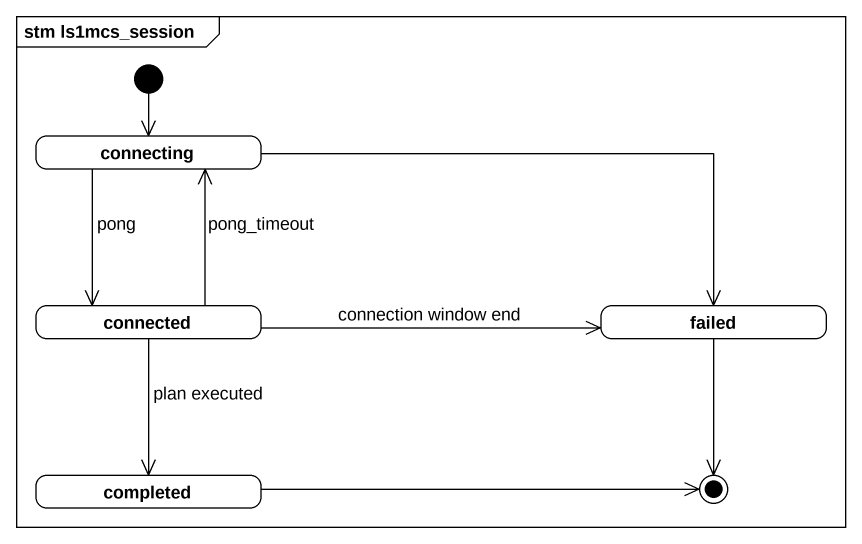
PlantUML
@startuml
mainframe stm ls1mcs_session
hide empty description
state connecting
state connected
state failed
state completed
[*] --> connecting
connecting --> connected : pong
connecting -right-> failed
connected -up-> connecting : pong_timeout
connected -right-> failed : connection window end
connected --> completed : plan executed
failed --> [*]
completed -right-> [*]
@enduml
